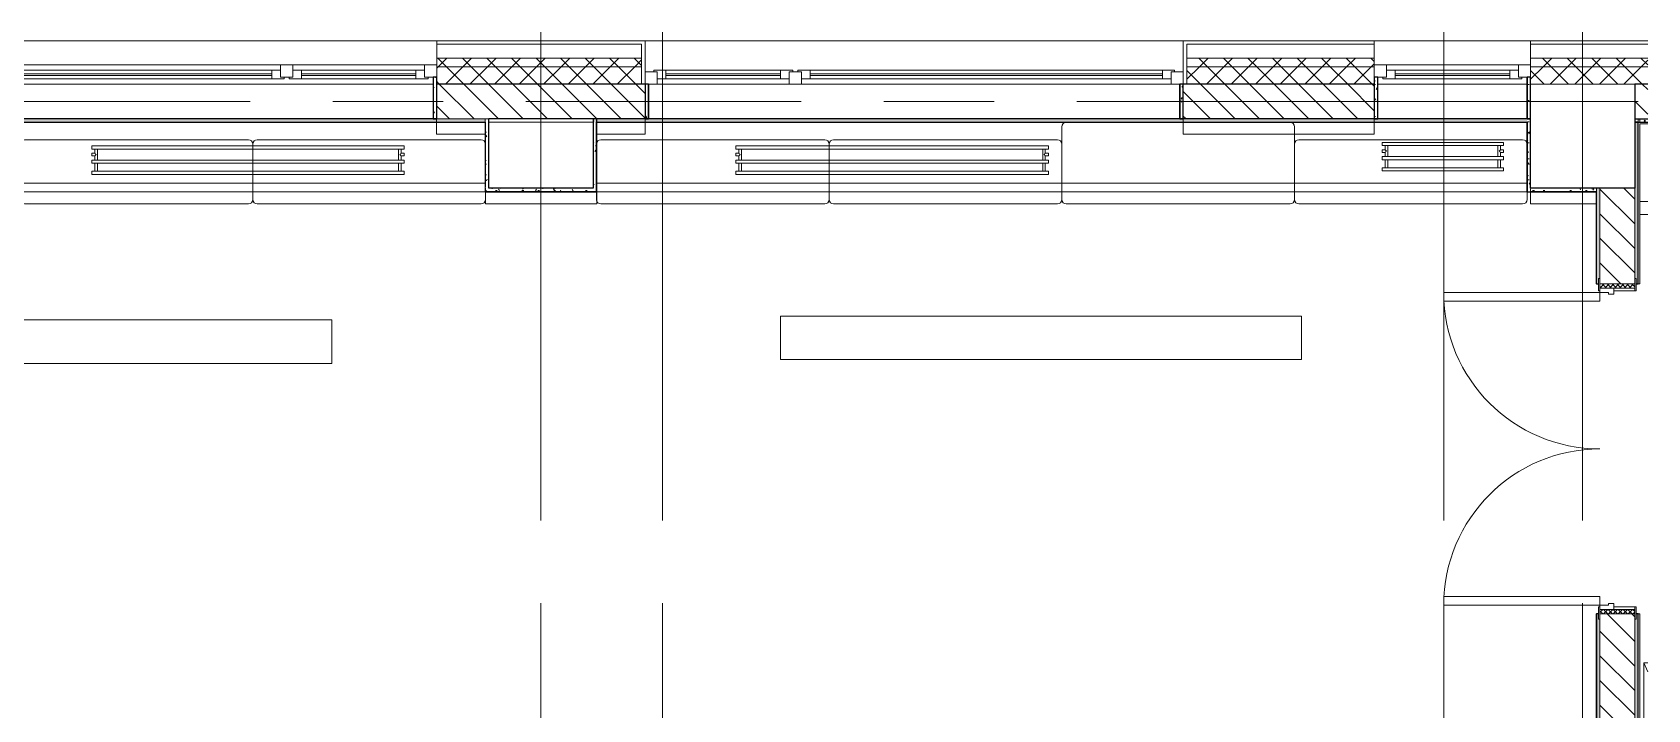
# Model space of a CAD drawing. Header units: millimetres. Extents: x 855 to 80408, y -1987 to 27400.
# Drawn here: x 26892 to 36197, y 23499 to 27398 of the extents above; entities that cross this region are included whole.
import ezdxf

# ---------------------------------------------------------------- set-up
doc = ezdxf.new("R2010")
doc.units = ezdxf.units.MM
doc.linetypes.add('Осевая', pattern=[3175, 635, -476.25, 1587.5, -476.25])
for name, color, linetype, lineweight in [('A-DOOR', 7, 'Continuous', 9), ('A-DOOR-1', 7, 'Continuous', 13), ('A-DOOR-FRAM', 7, 'Continuous', 13), ('A-DOOR-FRAM-1', 7, 'Continuous', 9), ('A-GLAZ', 7, 'Continuous', 9), ('A-GLAZ-1', 7, 'Continuous', 13), ('A-WALL', 7, 'Continuous', 9), ('I-WALL', 7, 'Continuous', 9), ('M-EQPM', 7, 'Continuous', 9), ('Оси', 7, 'Continuous', 9), ('Оси-2', 7, 'Осевая', 9)]:
    doc.layers.add(name, color=color, linetype=linetype, lineweight=lineweight)
for name, color, linetype, lineweight, true_color in [('A-WALL-1', 7, 'Continuous', 25, 0x3c3c3c), ('A-WALL-3', 7, 'Continuous', 13, 0x3c3c3c), ('A-WALL-FNSH-1', 7, 'Continuous', 9, 0x3c3c3c), ('A-WALL-FNSH-2', 7, 'Continuous', 13, 0x3c3c3c), ('I-FURN-1', 7, 'Continuous', 9, 0xf0f0f0)]:
    doc.layers.add(name, color=color, linetype=linetype, lineweight=lineweight, true_color=true_color)
pattern_1 = [(135, (-30638.25, 0), (-70.71068, -70.71068), [])]
pattern_2 = [(45, (-30638.25, 0), (-70.71068, 70.71068), []), (135, (-30638.25, 0), (-70.71068, -70.71068), [])]
pattern_3 = [(0, (-30638.255, 0), (121.92, 30.48), [10.058, -81.382, 10.058, -81.382, -487.68]), (0, (-30638.255, 0), (121.92, 30.48), [-182.88, 10.058, -172.822, 10.058, -81.382, -213.36]), (0, (-30638.255, 0), (121.92, 30.48), [-457.2, 10.058, -50.902, 10.058, -142.342]), (120, (-30592.535, 15.24), (-87.356454, 90.345817), [10.058, -81.382, 10.058, -81.382, -487.68]), (120, (-30592.535, 15.24), (-87.356454, 90.345817), [-182.88, 10.058, -172.822, 10.058, -81.382, -213.36]), (120, (-30592.535, 15.24), (-87.356454, 90.345817), [-457.2, 10.058, -50.902, 10.058, -142.342]), (240, (-30577.295, 76.2), (-34.563546, -120.825817), [10.058, -81.382, 10.058, -81.382, -487.68]), (240, (-30577.295, 76.2), (-34.563546, -120.825817), [-182.88, 10.058, -172.822, 10.058, -81.382, -213.36]), (240, (-30577.295, 76.2), (-34.563546, -120.825817), [-457.2, 10.058, -50.902, 10.058, -142.342])]

# ---------------------------------------------------------------- blocks, each defined once
blk = doc.blocks.new('120_Окно_СКБ_2Ст - 120_Окно_СКБ_2Ст 2700х2500 _мал створка справа_ 2-23206922-План разверток пом_ 2_19_1_ Этаж 2')
at = {"layer": 'A-GLAZ'}
for p, q in [((1350, -5), (-1350, -5)), ((-1330, -75), (-1300, -75)), ((-1230, -55), (400, -55)), ((400, -65), (-1230, -65)), ((470, -75), (500, -75)), ((570, -55), (1230, -55)), ((1230, -65), (570, -65)), ((1300, -75), (1330, -75))]:
    blk.add_line(p, q, dxfattribs=at)
at = {"layer": 'A-GLAZ-1'}
for p, q in [((-1350, -75), (-1350, -5)), ((-1350, -5), (-1280, -5)), ((-1280, -75), (-1350, -75)), ((-1280, -75), (-1300, -75)), ((-1300, -75), (-1300, -85)), ((-1300, -85), (470, -85)), ((470, -85), (-1300, -85)), ((-1280, -5), (-1280, -75)), ((450, -35), (-1280, -35)), ((-1280, -35), (-1280, -75)), ((-1230, -85), (-1230, -35)), ((400, -85), (400, -35)), ((450, -75), (450, -5)), ((450, -5), (520, -5)), ((450, -75), (450, -35)), ((520, -75), (450, -75)), ((470, -75), (450, -75)), ((470, -85), (470, -75)), ((520, -75), (500, -75)), ((500, -75), (500, -85)), ((500, -85), (1300, -85)), ((1300, -85), (500, -85)), ((520, -5), (520, -75)), ((1280, -35), (520, -35)), ((520, -35), (520, -75)), ((570, -85), (570, -35)), ((1230, -85), (1230, -35)), ((1280, -75), (1280, -5)), ((1280, -5), (1350, -5)), ((1280, -75), (1280, -35)), ((1350, -75), (1280, -75)), ((1300, -75), (1280, -75)), ((1300, -85), (1300, -75)), ((1350, -5), (1350, -75))]:
    blk.add_line(p, q, dxfattribs=at)
blk = doc.blocks.new('120_Окно_СКБ_2Ст - 120_Окно_СКБ_2Ст 3100х2500 _мал_створка слева_-22274797-План разверток пом_ 2_19_1_ Этаж 2')
at = {"layer": 'A-GLAZ'}
for p, q in [((1530, 115), (-1530, 115)), ((-1550, 45), (-1500, 45)), ((-1430, 65), (600, 65)), ((600, 55), (-1430, 55)), ((670, 45), (700, 45)), ((770, 65), (1430, 65)), ((1430, 55), (770, 55)), ((1500, 45), (1550, 45))]:
    blk.add_line(p, q, dxfattribs=at)
at = {"layer": 'A-GLAZ-1'}
for p, q in [((-1550, 45), (-1550, 115)), ((-1550, 115), (-1480, 115)), ((-1480, 115), (-1480, 45)), ((650, 45), (650, 115)), ((650, 115), (720, 115)), ((720, 115), (720, 45)), ((1480, 45), (1480, 115)), ((1480, 115), (1550, 115)), ((1550, 115), (1550, 45)), ((-1480, 45), (-1550, 45)), ((-1480, 45), (-1500, 45)), ((-1500, 45), (-1500, 35)), ((-1500, 35), (670, 35)), ((670, 35), (-1500, 35)), ((650, 85), (-1480, 85)), ((-1480, 85), (-1480, 45)), ((-1430, 35), (-1430, 85)), ((600, 35), (600, 85)), ((650, 45), (650, 85)), ((720, 45), (650, 45)), ((670, 45), (650, 45)), ((670, 35), (670, 45)), ((720, 45), (700, 45)), ((700, 45), (700, 35)), ((700, 35), (1500, 35)), ((1500, 35), (700, 35)), ((1480, 85), (720, 85)), ((720, 85), (720, 45)), ((770, 35), (770, 85)), ((1430, 35), (1430, 85)), ((1480, 45), (1480, 85)), ((1550, 45), (1480, 45)), ((1500, 45), (1480, 45)), ((1500, 35), (1500, 45))]:
    blk.add_line(p, q, dxfattribs=at)
blk = doc.blocks.new('110_Дверь_СКБ_2Ст - Д-10 1800x2100h_Актовый зал EI30-32403870-План разверток пом_ 2_19_1_ Этаж 2')
at = {"layer": 'A-DOOR'}
h = blk.add_hatch(dxfattribs=at)
h.set_pattern_fill('FP_7', color=256, style=0, pattern_type=2)
h.set_pattern_definition([(135, (1351.41, 164.685), (-14.1421, -14.1421), []), (225, (1351.41, 164.685), (14.1421, -14.1421), [])])
h.paths.add_polyline_path([(937.5, -100), (962.5, -100), (962.5, 100), (937.5, 100)])
at = {"layer": 'A-DOOR-FRAM-1'}
h = blk.add_hatch(dxfattribs=at)
h.set_pattern_fill('FP_8', color=256, style=0, pattern_type=2)
h.set_pattern_definition([(45, (-771.384, 164.685), (-14.1421, 14.1421), []), (135, (-771.384, 164.685), (-14.1421, -14.1421), [])])
h.paths.add_polyline_path([(-937.5, -100), (-912.5, -100), (-912.5, 100), (-937.5, 100)])
at = {"layer": 'A-DOOR'}
for centre, start, end in [((-887.5, 100), 0, 90), ((912.5, 100), 90, 180)]:
    blk.add_arc(centre, 900, start, end, dxfattribs=at)
at = {"layer": 'A-DOOR-1'}
for p, q in [((-887.5, 1000), (-887.5, 100)), ((-837.5, 1000), (-887.5, 1000)), ((-837.5, 100), (-837.5, 1000)), ((912.5, 1000), (862.5, 1000)), ((862.5, 1000), (862.5, 100)), ((912.5, 100), (912.5, 1000)), ((-887.5, 100), (-837.5, 100)), ((862.5, 100), (912.5, 100))]:
    blk.add_line(p, q, dxfattribs=at)
at = {"layer": 'A-DOOR-FRAM'}
for p, q in [((-897.5, 108), (-967.5, 108)), ((-967.5, 108), (-967.5, 100)), ((-967.5, 100), (-897.5, 100)), ((-912.5, 100), (-937.5, 100)), ((-937.5, 100), (-937.5, -100)), ((-887.5, 100), (-912.5, 100)), ((-912.5, 100), (-912.5, 20)), ((-912.5, -100), (-912.5, 100)), ((-897.5, 100), (-897.5, 108)), ((-887.5, 50), (-887.5, 100)), ((912.5, 100), (912.5, 50)), ((937.5, 100), (912.5, 100)), ((992.5, 108), (922.5, 108)), ((922.5, 108), (922.5, 100)), ((922.5, 100), (992.5, 100)), ((937.5, 20), (937.5, 100)), ((962.5, 100), (937.5, 100)), ((937.5, 100), (937.5, -100)), ((962.5, -100), (962.5, 100)), ((992.5, 100), (992.5, 108)), ((-912.5, 20), (-877.5, 20)), ((-897.5, 20), (-912.5, 20)), ((-912.5, 20), (-912.5, -100)), ((-897.5, -100), (-897.5, 20)), ((-877.5, 50), (-887.5, 50)), ((-877.5, 20), (-877.5, 50)), ((912.5, 50), (902.5, 50)), ((902.5, 50), (902.5, 20)), ((902.5, 20), (937.5, 20)), ((937.5, 20), (922.5, 20)), ((922.5, 20), (922.5, -100)), ((937.5, -100), (937.5, 20)), ((-897.5, -100), (-967.5, -100)), ((-967.5, -100), (-967.5, -108)), ((-967.5, -108), (-897.5, -108)), ((-937.5, -100), (-912.5, -100)), ((-912.5, -100), (-897.5, -100)), ((-897.5, -108), (-897.5, -100)), ((922.5, -100), (937.5, -100)), ((992.5, -100), (922.5, -100)), ((922.5, -100), (922.5, -108)), ((922.5, -108), (992.5, -108)), ((937.5, -100), (962.5, -100)), ((992.5, -108), (992.5, -100))]:
    blk.add_line(p, q, dxfattribs=at)
blk = doc.blocks.new('120_Окно_СКБ_1Ст - 120_Окно_СКБ_1Ст 900х2500_h_-19906774-План разверток пом_ 2_19_1_ Этаж 2')
at = {"layer": 'A-GLAZ'}
for p, q in [((450, -5), (-450, -5)), ((-430, -75), (-400, -75)), ((-330, -55), (330, -55)), ((330, -65), (-330, -65)), ((400, -75), (430, -75))]:
    blk.add_line(p, q, dxfattribs=at)
at = {"layer": 'A-GLAZ-1'}
for p, q in [((-450, -75), (-450, -5)), ((-450, -5), (-380, -5)), ((-380, -75), (-450, -75)), ((-380, -75), (-400, -75)), ((-400, -75), (-400, -85)), ((-400, -85), (400, -85)), ((400, -85), (-400, -85)), ((-380, -5), (-380, -75)), ((380, -35), (-380, -35)), ((-380, -35), (-380, -75)), ((-330, -85), (-330, -35)), ((330, -85), (330, -35)), ((380, -75), (380, -5)), ((380, -5), (450, -5)), ((380, -75), (380, -35)), ((450, -75), (380, -75)), ((400, -75), (380, -75)), ((400, -85), (400, -75)), ((450, -5), (450, -75))]:
    blk.add_line(p, q, dxfattribs=at)
blk = doc.blocks.new('Стол базовый прямоугольный - 5_7-26328560-План разверток пом_ 2_19_1_ Этаж 2')
at = {"layer": 'I-FURN-1'}
for p, q in [((1000, 125), (-1000, 125)), ((-1000, 125), (-1000, -125)), ((1000, -125), (1000, 125)), ((-1000, -125), (1000, -125))]:
    blk.add_line(p, q, dxfattribs=at)
blk = doc.blocks.new('Стол базовый прямоугольный - 5_8-26349451-План разверток пом_ 2_19_1_ Этаж 2')
at = {"layer": 'I-FURN-1'}
for p, q in [((1500, 125), (-1500, 125)), ((-1500, 125), (-1500, -125)), ((1500, -125), (1500, 125)), ((-1500, -125), (1500, -125))]:
    blk.add_line(p, q, dxfattribs=at)
blk = doc.blocks.new('Шкаф параметрический - 1_37-26355741-План разверток пом_ 2_19_1_ Этаж 2')
at = {"layer": 'I-FURN-1'}
for p, q in [((0, 500), (51.2, 478.7)), ((1200, 500), (0, 500)), ((0, 500), (0, 478.7)), ((0, 478.7), (0, 500)), ((0, 500), (1200, 500)), ((1148.8, 478.7), (1200, 500)), ((1200, 478.7), (1200, 500)), ((1200, 500), (1200, 478.7))]:
    blk.add_line(p, q, dxfattribs=at)
blk = doc.blocks.new('radiator_prado_classic_z_tip_30_po exemplyaru - Classic Z Тип 30-500-30677905-План разверток пом_ 2_19_1_ Этаж 2')
at = {"layer": 'M-EQPM'}
for p, q in [((0, 228), (0, 210)), ((1800, 228), (0, 228)), ((0, 210), (1800, 210)), ((17.5, 210), (17.5, 164)), ((32.5, 164), (32.5, 210)), ((1767.5, 210), (1767.5, 164)), ((1782.5, 164), (1782.5, 210)), ((1800, 210), (1800, 228)), ((1800, 164), (0, 164)), ((0, 164), (0, 146)), ((0, 146), (1800, 146)), ((17.5, 121.5), (0, 121.5)), ((17.5, 121.5), (0, 121.5)), ((0, 121.5), (0, 121.2)), ((0, 106.5), (0, 121.5)), ((0, 121.2), (0, 121.2)), ((0, 106.8), (0, 106.5)), ((0, 106.8), (0, 106.8)), ((0, 106.5), (17.5, 106.5)), ((0, 106.5), (17.5, 106.5)), ((17.5, 146), (17.5, 121.5)), ((17.5, 106.5), (17.5, 82)), ((32.5, 82), (32.5, 146)), ((1767.5, 146), (1767.5, 82)), ((1782.5, 121.5), (1782.5, 146)), ((1800, 121.5), (1782.5, 121.5)), ((1800, 121.5), (1782.5, 121.5)), ((1782.5, 82), (1782.5, 106.5)), ((1782.5, 106.5), (1800, 106.5)), ((1782.5, 106.5), (1800, 106.5)), ((1800, 146), (1800, 164)), ((1800, 121.5), (1800, 106.5)), ((1800, 121.2), (1800, 121.5)), ((1800, 121.5), (1800, 121.2)), ((1800, 121.2), (1800, 121.5)), ((1800, 106.5), (1800, 106.8)), ((1800, 106.8), (1800, 106.5)), ((1800, 106.5), (1800, 106.8)), ((1800, 82), (0, 82)), ((0, 82), (0, 64)), ((1800, 64), (0, 64)), ((1800, 64), (1800, 82))]:
    blk.add_line(p, q, dxfattribs=at)
for points, knots in [([(25, 114), (24.5, 114.5), (23.6, 115.4), (22.4, 116.6), (21.6, 117.4), (21.1, 117.9), (20.8, 118.2), (20.5, 118.5), (20.2, 118.8), (19.8, 119.1), (19.6, 119.4), (19.3, 119.7), (19, 120), (18.7, 120.3), (18.5, 120.5), (18.3, 120.7), (18.1, 120.9), (17.9, 121.1), (17.8, 121.2), (17.7, 121.3), (17.5, 121.5), (17.5, 121.5), (17.5, 121.5)], [0, 0, 0, 0, 0.142857, 0.285714, 0.357143, 0.392857, 0.428571, 0.464286, 0.5, 0.535714, 0.571429, 0.607143, 0.642857, 0.678571, 0.714286, 0.75, 0.785714, 0.821429, 0.857143, 0.892857, 0.928571, 1, 1, 1, 1]), ([(17.5, 106.5), (17.5, 106.5), (17.5, 106.5), (17.7, 106.7), (17.8, 106.8), (17.9, 106.9), (18.1, 107.1), (18.3, 107.3), (18.5, 107.5), (18.7, 107.7), (19, 108), (19.3, 108.3), (19.6, 108.6), (19.8, 108.9), (20.3, 109.3), (20.7, 109.7), (21.1, 110.1), (21.6, 110.6), (22.4, 111.4), (23.6, 112.6), (24.5, 113.5), (25, 114)], [0, 0, 0, 0, 0.071429, 0.107143, 0.142857, 0.178571, 0.214286, 0.25, 0.285714, 0.321429, 0.357143, 0.392857, 0.428571, 0.464286, 0.5, 0.571429, 0.607143, 0.642857, 0.714286, 0.857143, 1, 1, 1, 1]), ([(1775, 114), (1775.5, 114.5), (1776.4, 115.4), (1777.6, 116.6), (1778.4, 117.4), (1778.9, 117.9), (1779.2, 118.2), (1779.5, 118.5), (1779.8, 118.8), (1780.1, 119.2), (1780.4, 119.4), (1780.7, 119.7), (1781, 120), (1781.3, 120.3), (1781.5, 120.5), (1781.7, 120.7), (1781.9, 120.9), (1782.1, 121.1), (1782.2, 121.2), (1782.3, 121.3), (1782.5, 121.5), (1782.5, 121.5), (1782.5, 121.5)], [0, 0, 0, 0, 0.142857, 0.285714, 0.357143, 0.392857, 0.428571, 0.464286, 0.5, 0.535714, 0.571429, 0.607143, 0.642857, 0.678571, 0.714286, 0.75, 0.785714, 0.821429, 0.857143, 0.892857, 0.928571, 1, 1, 1, 1]), ([(1782.5, 106.5), (1782.5, 106.5), (1782.5, 106.5), (1782.3, 106.7), (1782.2, 106.8), (1782.1, 106.9), (1781.9, 107.1), (1781.7, 107.3), (1781.5, 107.5), (1781.3, 107.7), (1781, 108), (1780.7, 108.3), (1780.4, 108.6), (1780.1, 108.8), (1779.7, 109.3), (1779.3, 109.7), (1778.9, 110.1), (1778.4, 110.6), (1777.6, 111.4), (1776.4, 112.6), (1775.5, 113.5), (1775, 114)], [0, 0, 0, 0, 0.071429, 0.107143, 0.142857, 0.178571, 0.214286, 0.25, 0.285714, 0.321429, 0.357143, 0.392857, 0.428571, 0.464286, 0.5, 0.571429, 0.607143, 0.642857, 0.714286, 0.857143, 1, 1, 1, 1])]:
    blk.add_open_spline(points, degree=3, knots=knots, dxfattribs=at)
blk = doc.blocks.new('radiator_prado_classic_z_tip_30_po exemplyaru - Classic Z Тип 30-500-30677900-План разверток пом_ 2_19_1_ Этаж 2')
at = {"layer": 'M-EQPM'}
for p, q in [((0, 228), (0, 210)), ((700, 228), (0, 228)), ((0, 210), (700, 210)), ((17.5, 210), (17.5, 164)), ((32.5, 164), (32.5, 210)), ((667.5, 210), (667.5, 164)), ((682.5, 164), (682.5, 210)), ((700, 210), (700, 228)), ((700, 164), (0, 164)), ((0, 164), (0, 146)), ((0, 146), (700, 146)), ((17.5, 121.5), (0, 121.5)), ((17.5, 121.5), (0, 121.5)), ((0, 121.5), (0, 121.2)), ((0, 106.5), (0, 121.5)), ((0, 121.2), (0, 121.2)), ((0, 106.8), (0, 106.5)), ((0, 106.8), (0, 106.8)), ((0, 106.5), (17.5, 106.5)), ((0, 106.5), (17.5, 106.5)), ((17.5, 146), (17.5, 121.5)), ((17.5, 106.5), (17.5, 82)), ((32.5, 82), (32.5, 146)), ((667.5, 146), (667.5, 82)), ((682.5, 121.5), (682.5, 146)), ((700, 121.5), (682.5, 121.5)), ((700, 121.5), (682.5, 121.5)), ((682.5, 82), (682.5, 106.5)), ((682.5, 106.5), (700, 106.5)), ((682.5, 106.5), (700, 106.5)), ((700, 146), (700, 164)), ((700, 121.5), (700, 106.5)), ((700, 121.2), (700, 121.5)), ((700, 121.5), (700, 121.2)), ((700, 121.2), (700, 121.5)), ((700, 106.5), (700, 106.8)), ((700, 106.8), (700, 106.5)), ((700, 106.5), (700, 106.8)), ((700, 82), (0, 82)), ((0, 82), (0, 64)), ((700, 64), (0, 64)), ((700, 64), (700, 82))]:
    blk.add_line(p, q, dxfattribs=at)
for points, knots in [([(25, 114), (24.5, 114.5), (23.6, 115.4), (22.4, 116.6), (21.6, 117.4), (21.1, 117.9), (20.8, 118.2), (20.5, 118.5), (20.2, 118.8), (19.8, 119.1), (19.6, 119.4), (19.3, 119.7), (19, 120), (18.7, 120.3), (18.5, 120.5), (18.3, 120.7), (18.1, 120.9), (17.9, 121.1), (17.8, 121.2), (17.7, 121.3), (17.5, 121.5), (17.5, 121.5), (17.5, 121.5)], [0, 0, 0, 0, 0.142857, 0.285714, 0.357143, 0.392857, 0.428571, 0.464286, 0.5, 0.535714, 0.571429, 0.607143, 0.642857, 0.678571, 0.714286, 0.75, 0.785714, 0.821429, 0.857143, 0.892857, 0.928571, 1, 1, 1, 1]), ([(17.5, 106.5), (17.5, 106.5), (17.5, 106.5), (17.7, 106.7), (17.8, 106.8), (17.9, 106.9), (18.1, 107.1), (18.3, 107.3), (18.5, 107.5), (18.7, 107.7), (19, 108), (19.3, 108.3), (19.6, 108.6), (19.8, 108.9), (20.3, 109.3), (20.7, 109.7), (21.1, 110.1), (21.6, 110.6), (22.4, 111.4), (23.6, 112.6), (24.5, 113.5), (25, 114)], [0, 0, 0, 0, 0.071429, 0.107143, 0.142857, 0.178571, 0.214286, 0.25, 0.285714, 0.321429, 0.357143, 0.392857, 0.428571, 0.464286, 0.5, 0.571429, 0.607143, 0.642857, 0.714286, 0.857143, 1, 1, 1, 1]), ([(675, 114), (675.5, 114.5), (676.4, 115.4), (677.6, 116.6), (678.4, 117.4), (678.9, 117.9), (679.2, 118.2), (679.5, 118.5), (679.8, 118.8), (680.1, 119.2), (680.4, 119.4), (680.7, 119.7), (681, 120), (681.3, 120.3), (681.5, 120.5), (681.7, 120.7), (681.9, 120.9), (682.1, 121.1), (682.2, 121.2), (682.3, 121.3), (682.5, 121.5), (682.5, 121.5), (682.5, 121.5)], [0, 0, 0, 0, 0.142857, 0.285714, 0.357143, 0.392857, 0.428571, 0.464286, 0.5, 0.535714, 0.571429, 0.607143, 0.642857, 0.678571, 0.714286, 0.75, 0.785714, 0.821429, 0.857143, 0.892857, 0.928571, 1, 1, 1, 1]), ([(682.5, 106.5), (682.5, 106.5), (682.5, 106.5), (682.3, 106.7), (682.2, 106.8), (682.1, 106.9), (681.9, 107.1), (681.7, 107.3), (681.5, 107.5), (681.3, 107.7), (681, 108), (680.7, 108.3), (680.4, 108.6), (680.1, 108.8), (679.7, 109.3), (679.3, 109.7), (678.9, 110.1), (678.4, 110.6), (677.6, 111.4), (676.4, 112.6), (675.5, 113.5), (675, 114)], [0, 0, 0, 0, 0.071429, 0.107143, 0.142857, 0.178571, 0.214286, 0.25, 0.285714, 0.321429, 0.357143, 0.392857, 0.428571, 0.464286, 0.5, 0.571429, 0.607143, 0.642857, 0.714286, 0.857143, 1, 1, 1, 1])]:
    blk.add_open_spline(points, degree=3, knots=knots, dxfattribs=at)
blk = doc.blocks.new('Мат 1340х300х800_h_ около окна - 1372 x 1905mm - Double-31170368-План разверток пом_ 2_19_1_ Этаж 2')
at = {"layer": 'I-FURN-1'}
for p, q in [((855.9, 851.3), (-433.3, 851.3)), ((-458.7, 825.9), (-458.7, 506.7)), ((881.3, 506.7), (881.3, 825.9)), ((-433.3, 481.3), (855.9, 481.3))]:
    blk.add_line(p, q, dxfattribs=at)
for centre, start, end in [((-433.3, 825.9), 90, 180), ((855.9, 825.9), 0, 90), ((-433.3, 506.7), 180, 270), ((855.9, 506.7), 270, 360)]:
    blk.add_arc(centre, 25.4, start, end, dxfattribs=at)
blk = doc.blocks.new('Мат 1340х300х800_h_ около окна - 1372 x 1905mm - Double-V6-План разверток пом_ 2_19_1_ Этаж 2')
at = {"layer": 'I-FURN-1'}
for p, q in [((855.9, 851.3), (-433.3, 851.3)), ((-458.7, 825.9), (-458.7, 506.7)), ((-433.3, 481.3), (855.9, 481.3)), ((881.3, 506.7), (881.3, 550.3))]:
    blk.add_line(p, q, dxfattribs=at)
for centre, start, end in [((-433.3, 825.9), 90, 180), ((855.9, 825.9), 0, 90), ((-433.3, 506.7), 180, 270), ((855.9, 506.7), 270, 360)]:
    blk.add_arc(centre, 25.4, start, end, dxfattribs=at)
blk = doc.blocks.new('Мат 1340х300х800_h_ около окна - 1372 x 1905mm - Double-V7-План разверток пом_ 2_19_1_ Этаж 2')
at = {"layer": 'I-FURN-1'}
for p, q in [((855.9, 851.3), (-433.3, 851.3)), ((881.3, 506.7), (881.3, 825.9)), ((-458.7, 551.3), (-458.7, 506.7)), ((-433.3, 481.3), (855.9, 481.3))]:
    blk.add_line(p, q, dxfattribs=at)
for centre, start, end in [((-433.3, 825.9), 90, 180), ((855.9, 825.9), 0, 90), ((-433.3, 506.7), 180, 184.97737), ((-433.3, 506.7), 184.97737, 270), ((855.9, 506.7), 270, 360)]:
    blk.add_arc(centre, 25.4, start, end, dxfattribs=at)
blk = doc.blocks.new('Мат 1340х400х800_h_ - 1372 x 1905mm - Double-V8-План разверток пом_ 2_19_1_ Этаж 2')
at = {"layer": 'I-FURN-1'}
for p, q in [((-458.7, 925.9), (-458.7, 506.7)), ((881.3, 882.3), (881.3, 925.9)), ((881.3, 506.7), (881.3, 882.3)), ((-433.3, 481.3), (855.9, 481.3))]:
    blk.add_line(p, q, dxfattribs=at)
for centre, start, end in [((-433.3, 925.9), 90.00021, 180), ((855.9, 925.9), 0, 89.99979), ((-433.3, 506.7), 180, 270), ((855.9, 506.7), 270, 360)]:
    blk.add_arc(centre, 25.4, start, end, dxfattribs=at)
blk = doc.blocks.new('Мат 1340х300х800_h_ около окна - 1372 x 1905mm - Double-V9-План разверток пом_ 2_19_1_ Этаж 2')
at = {"layer": 'I-FURN-1'}
for p, q in [((855.9, 851.3), (-433.3, 851.3)), ((-458.7, 825.9), (-458.7, 506.7)), ((-433.3, 481.3), (855.9, 481.3)), ((881.3, 506.7), (881.3, 551.3))]:
    blk.add_line(p, q, dxfattribs=at)
for centre, start, end in [((-433.3, 825.9), 90, 180), ((855.9, 825.9), 0, 90), ((-433.3, 506.7), 180, 270), ((855.9, 506.7), 270, 360)]:
    blk.add_arc(centre, 25.4, start, end, dxfattribs=at)
blk = doc.blocks.new('Мат в спортивном зале - Т8-V22-План разверток пом_ 2_19_1_ Этаж 2')
at = {"layer": 'I-FURN-1'}
for p, q in [((241.3, 925.9), (241.3, 906.7)), ((881.3, 909.3), (241.3, 909.3)), ((241.3, 909.3), (241.3, 839.3)), ((241.3, 839.3), (241.3, 907.4)), ((241.3, 839.3), (881.3, 839.3)), ((881.3, 839.3), (241.3, 839.3)), ((881.3, 906.7), (881.3, 925.9)), ((881.3, 839.3), (881.3, 909.3)), ((881.3, 909.3), (881.3, 839.3))]:
    blk.add_line(p, q, dxfattribs=at)
blk = doc.blocks.new('Мат в спортивном зале - Т11-V23-План разверток пом_ 2_19_1_ Этаж 2')
at = {"layer": 'I-FURN-1'}
for p, q in [((-218.7, 925.9), (-218.7, 906.7)), ((881.3, 909.3), (-218.7, 909.3)), ((-218.7, 909.3), (-218.7, 839.3)), ((-218.7, 839.3), (-218.7, 908.4)), ((-218.7, 839.3), (881.3, 839.3)), ((881.3, 839.3), (-218.7, 839.3)), ((881.3, 906.7), (881.3, 925.9)), ((881.3, 839.3), (881.3, 909.3)), ((881.3, 908.4), (881.3, 839.3))]:
    blk.add_line(p, q, dxfattribs=at)
blk = doc.blocks.new('Мат в спортивном зале - Т12-V24-План разверток пом_ 2_19_1_ Этаж 2')
at = {"layer": 'I-FURN-1'}
for p, q in [((601.3, 925.9), (601.3, 906.7)), ((881.3, 909.3), (601.3, 909.3)), ((601.3, 909.3), (601.3, 839.3)), ((601.3, 839.3), (601.3, 908.4)), ((601.3, 839.3), (881.3, 839.3)), ((881.3, 839.3), (601.3, 839.3)), ((881.3, 906.7), (881.3, 925.9)), ((881.3, 839.3), (881.3, 909.3)), ((881.3, 908.4), (881.3, 839.3))]:
    blk.add_line(p, q, dxfattribs=at)
blk = doc.blocks.new('Мат в спортивном зале - Т12-V25-План разверток пом_ 2_19_1_ Этаж 2')
at = {"layer": 'I-FURN-1'}
for p, q in [((601.3, 925.9), (601.3, 906.7)), ((881.3, 909.3), (601.3, 909.3)), ((601.3, 909.3), (601.3, 839.3)), ((601.3, 839.3), (601.3, 908.4)), ((601.3, 839.3), (881.3, 839.3)), ((881.3, 839.3), (601.3, 839.3)), ((881.3, 906.7), (881.3, 925.9)), ((881.3, 839.3), (881.3, 909.3)), ((881.3, 908.4), (881.3, 839.3))]:
    blk.add_line(p, q, dxfattribs=at)
blk = doc.blocks.new('Мат в спортивном зале - Т15-31178050-План разверток пом_ 2_19_1_ Этаж 2')
at = {"layer": 'I-FURN-1'}
for p, q in [((501.3, 925.9), (501.3, 906.7)), ((881.3, 909.3), (501.3, 909.3)), ((501.3, 909.3), (501.3, 839.3)), ((501.3, 839.3), (501.3, 907.4)), ((501.3, 839.3), (881.3, 839.3)), ((881.3, 839.3), (501.3, 839.3)), ((881.3, 906.7), (881.3, 925.9)), ((881.3, 839.3), (881.3, 909.3)), ((881.3, 907.4), (881.3, 839.3))]:
    blk.add_line(p, q, dxfattribs=at)
blk = doc.blocks.new('Зашивка приборов отопления29 - Зашивка приборов отопления-33323054-План разверток пом_ 2_19_1_ Этаж 2')
at = {"layer": 'A-WALL'}
for p, q in [((66834.9, 26425), (66789, 26425)), ((66789, 26350), (66834.9, 26350))]:
    blk.add_line(p, q, dxfattribs=at)

msp = doc.modelspace()

# ---------------------------------------------------------------- hatches: boundary and pattern name
at = {"layer": 'A-WALL'}
h = msp.add_hatch(dxfattribs=at)
h.set_pattern_fill('FP_6', color=256, style=0, pattern_type=2)
h.set_pattern_definition(pattern_2)
h.paths.add_polyline_path([(34621.7, 27200), (34621.7, 27250), (33541.7, 27250), (33541.7, 27200), (34316.9, 27200)])
h.paths.add_polyline_path([(35521.7, 27200), (36196.7, 27200), (36196.7, 27250), (35521.7, 27250)])
h.paths.add_polyline_path([(30401.7, 27200), (30401.7, 27250), (29221.7, 27250), (29221.7, 27200), (30116.9, 27200)])
h.paths.add_polyline_path([(26521.7, 27200), (26521.7, 27250), (25271.6, 27250), (25271.6, 27200), (25375.5, 27200)])
h.paths.add_polyline_path([(23829.7, 27200), (24371.6, 27200), (24371.6, 27250), (23221.9, 27250), (23221.9, 27200)])
h.paths.add_polyline_path([(17646.2, 27200), (18122, 27200), (18122, 27250), (16868.7, 27250), (16868.7, 27200), (16873.2, 27200)])
h.paths.add_polyline_path([(19192.1, 27200), (20121.9, 27200), (20121.9, 27250), (19022, 27250), (19022, 27200)])
h.paths.add_polyline_path([(13008.6, 27200), (13768.7, 27200), (13768.7, 27250), (11462.7, 27250), (11462.7, 27200)])
h = msp.add_hatch(dxfattribs=at)
h.set_pattern_fill('FP_6', color=256, style=0, pattern_type=2)
h.set_pattern_definition(pattern_2)
h.paths.add_polyline_path([(36196.7, 27100), (36196.7, 27200), (35521.7, 27200), (35521.7, 27100), (36121.7, 27100)])
h.paths.add_polyline_path([(33541.7, 27100), (34621.7, 27100), (34621.7, 27200), (33541.7, 27200)])
h.paths.add_polyline_path([(30013.2, 27100), (30401.7, 27100), (30401.7, 27200), (29221.7, 27200), (29221.7, 27100), (29240.2, 27100)])
h.paths.add_polyline_path([(26521.7, 27100), (26521.7, 27200), (25271.6, 27200), (25271.6, 27100), (25375.5, 27100)])
h.paths.add_polyline_path([(23829.7, 27100), (24371.6, 27100), (24371.6, 27200), (23221.9, 27200), (23221.9, 27100)])
h.paths.add_polyline_path([(20121.9, 27100), (20121.9, 27200), (19022, 27200), (19022, 27100), (19726.6, 27100)])
h.paths.add_polyline_path([(18122, 27100), (18122, 27200), (16868.7, 27200), (16868.7, 27100), (17646.2, 27100)])
h.paths.add_polyline_path([(13768.7, 27100), (13768.7, 27200), (11462.7, 27200), (11462.7, 27100), (13008.6, 27100)])
at = {"layer": 'I-WALL'}
h = msp.add_hatch(dxfattribs=at)
h.set_pattern_fill('FP_1', color=256, style=0, pattern_type=2)
h.set_pattern_definition(pattern_1)
h.paths.add_polyline_path([(36150.7, 26900), (36196.7, 26900), (36196.7, 27100), (36121.7, 27100), (36121.7, 26900), (36141.7, 26900)])
h.paths.add_polyline_path([(34621.7, 26900), (34621.7, 27100), (33521.7, 27100), (33521.7, 26900), (33826.5, 26900)])
h.paths.add_polyline_path([(30013.2, 26900), (30421.7, 26900), (30421.7, 27100), (29221.7, 27100), (29221.7, 26900), (29526.5, 26900)])
h.paths.add_polyline_path([(26521.7, 26900), (26521.7, 27100), (25271.6, 27100), (25271.6, 26900), (25375.5, 26900)])
h.paths.add_polyline_path([(24216.1, 26900), (24371.6, 26900), (24371.6, 27100), (23221.9, 27100), (23221.9, 26900), (24142.7, 26900)])
h.paths.add_polyline_path([(19726.6, 26900), (20121.9, 26900), (20121.9, 27100), (19726.6, 27100)])
h = msp.add_hatch(dxfattribs=at)
h.set_pattern_fill('FP_13', color=256, style=0, pattern_type=2)
h.set_pattern_definition(pattern_3)
h.paths.add_polyline_path([(29221.7, 26900), (29221.7, 27140), (29201.7, 27140), (29201.7, 26900)])
h = msp.add_hatch(dxfattribs=at)
h.set_pattern_fill('FP_13', color=256, style=0, pattern_type=2)
h.set_pattern_definition(pattern_3)
h.paths.add_polyline_path([(30441.7, 26900), (30441.7, 27100), (30421.7, 27100), (30421.7, 26900)])
h = msp.add_hatch(dxfattribs=at)
h.set_pattern_fill('FP_13', color=256, style=0, pattern_type=2)
h.set_pattern_definition(pattern_3)
h.paths.add_polyline_path([(33521.7, 26900), (33521.7, 27100), (33501.7, 27100), (33501.7, 26900)])
h = msp.add_hatch(dxfattribs=at)
h.set_pattern_fill('FP_13', color=256, style=0, pattern_type=2)
h.set_pattern_definition(pattern_3)
h.paths.add_polyline_path([(34641.7, 26900), (34641.7, 27140), (34621.7, 27140), (34621.7, 26900)])
h = msp.add_hatch(dxfattribs=at)
h.set_pattern_fill('FP_13', color=256, style=0, pattern_type=2)
h.set_pattern_definition(pattern_3)
h.paths.add_polyline_path([(35521.7, 26900), (35521.7, 27140), (35501.7, 27140), (35501.7, 26900)])
h = msp.add_hatch(dxfattribs=at)
h.set_pattern_fill('FP_13', color=256, style=0, pattern_type=2)
h.set_pattern_definition(pattern_3)
h.paths.add_polyline_path([(28853.8, 26880), (29501.7, 26880), (29500.7, 26900), (24121.7, 26900), (24121.7, 26880), (28467.3, 26880)])
h = msp.add_hatch(dxfattribs=at)
h.set_pattern_fill('FP_13', color=256, style=0, pattern_type=2)
h.set_pattern_definition(pattern_3)
h.paths.add_polyline_path([(29501.7, 26479), (29521.7, 26480), (29521.7, 26900), (29501.7, 26900), (29500.7, 26480)])
h = msp.add_hatch(dxfattribs=at)
h.set_pattern_fill('FP_13', color=256, style=0, pattern_type=2)
h.set_pattern_definition(pattern_3)
h.paths.add_polyline_path([(34621.7, 26880), (35501.7, 26880), (35501.7, 26900), (30121.7, 26900), (30121.7, 26880), (33521.7, 26880)])
h = msp.add_hatch(dxfattribs=at)
h.set_pattern_fill('FP_13', color=256, style=0, pattern_type=2)
h.set_pattern_definition(pattern_3)
h.paths.add_polyline_path([(35521.7, 26500), (35521.7, 26900), (35501.7, 26900), (35501.7, 26500)])
h = msp.add_hatch(dxfattribs=at)
h.set_pattern_fill('FP_13', color=256, style=0, pattern_type=2)
h.set_pattern_definition(pattern_3)
h.paths.add_polyline_path([(36196.7, 26880), (36196.7, 26900), (36121.7, 26900), (36121.7, 26880)])
h = msp.add_hatch(dxfattribs=at)
h.set_pattern_fill('FP_13', color=256, style=0, pattern_type=2)
h.set_pattern_definition(pattern_3)
h.paths.add_polyline_path([(30121.7, 26480), (30141.7, 26480.9), (30141.7, 26880), (30121.7, 26880), (30121.7, 26480.9)])
h = msp.add_hatch(dxfattribs=at)
h.set_pattern_fill('FP_13', color=256, style=0, pattern_type=2)
h.set_pattern_definition(pattern_3)
h.paths.add_polyline_path([(36121.7, 18800), (36141.7, 18800), (36141.7, 24050), (36129.7, 24050), (36129.7, 24020), (36121.7, 24020), (36121.7, 19126)])
h.paths.add_polyline_path([(36141.7, 25950), (36141.7, 26880), (36121.7, 26880), (36121.7, 25980), (36129.7, 25980), (36129.7, 25950)])
h = msp.add_hatch(dxfattribs=at)
h.set_pattern_fill('FP_13', color=256, style=0, pattern_type=2)
h.set_pattern_definition(pattern_3)
h.paths.add_polyline_path([(30121.7, 26480), (30121.7, 26500), (29521.7, 26500), (29521.7, 26480), (30013.2, 26480)])
h = msp.add_hatch(dxfattribs=at)
h.set_pattern_fill('FP_13', color=256, style=0, pattern_type=2)
h.set_pattern_definition(pattern_3)
h.paths.add_polyline_path([(35874.7, 26480), (35901.7, 26480.9), (35901.7, 26500), (35501.7, 26500), (35501.7, 26480), (35521.7, 26480)])
h = msp.add_hatch(dxfattribs=at)
h.set_pattern_fill('FP_13', color=256, style=0, pattern_type=2)
h.set_pattern_definition(pattern_3)
h.paths.add_polyline_path([(35901.7, 23320), (35921.7, 23320), (35920.9, 24020), (35913.7, 24020), (35913.7, 24050), (35901.7, 24050), (35901.7, 23321)])
h.paths.add_polyline_path([(35901.7, 25950), (35913.7, 25950), (35913.7, 25980), (35921.7, 25980), (35921.7, 26500), (35901.7, 26500), (35901.7, 26388.9)])
h = msp.add_hatch(dxfattribs=at)
h.set_pattern_fill('FP_1', color=256, style=0, pattern_type=2)
h.set_pattern_definition(pattern_1)
h.paths.add_polyline_path([(36121.7, 12300), (36121.7, 15175), (35921.7, 15175), (35921.7, 12300)])
h.paths.add_polyline_path([(36121.7, 16625), (36121.7, 22700), (35921.7, 22700), (35921.7, 16625)])
h.paths.add_polyline_path([(36121.7, 23300), (36121.7, 24050), (35921.7, 24050), (35921.7, 23300)])
h.paths.add_polyline_path([(35921.7, 25950), (36121.7, 25950), (36121.7, 26500), (35921.7, 26500), (35921.7, 25980)])

# ---------------------------------------------------------------- linework, layer by layer
at = {"layer": 'A-WALL'}
for p, q in [((26521.7, 27350), (29221.7, 27350)), ((30421.7, 27350), (33521.7, 27350)), ((34621.7, 27350), (35521.7, 27350)), ((30401.7, 27250), (29221.7, 27250)), ((30401.7, 27200), (29221.7, 27200)), ((34621.7, 27250), (33541.7, 27250)), ((34621.7, 27200), (33541.7, 27200)), ((36196.7, 27250), (35521.7, 27250)), ((36196.7, 27200), (35521.7, 27200)), ((29521.7, 26900), (29221.7, 26900)), ((35921.7, 26500), (35921.7, 25980)), ((36121.7, 25980), (36121.7, 26500)), ((35921.7, 23300), (35921.7, 24020)), ((36121.7, 23300), (36121.7, 24020))]:
    msp.add_line(p, q, dxfattribs=at)
at = {"layer": 'A-WALL-1'}
for p, q in [((29221.7, 27140), (29201.7, 27140)), ((29201.7, 27140), (29201.7, 26900)), ((29221.7, 26900), (29221.7, 27140)), ((30421.7, 27100), (29221.7, 27100)), ((30441.7, 27100), (30421.7, 27100)), ((30421.7, 27100), (30421.7, 26900)), ((30441.7, 26900), (30441.7, 27100)), ((33521.7, 27100), (33501.7, 27100)), ((33501.7, 27100), (33501.7, 26900)), ((34621.7, 27100), (33521.7, 27100)), ((33521.7, 26900), (33521.7, 27100)), ((34641.7, 27140), (34621.7, 27140)), ((34621.7, 27140), (34621.7, 26900)), ((34641.7, 26900), (34641.7, 27140)), ((35521.7, 27140), (35501.7, 27140)), ((35501.7, 27140), (35501.7, 26900)), ((35521.7, 26500), (35521.7, 27140)), ((36196.7, 27100), (36121.7, 27100)), ((36121.7, 27100), (36121.7, 26500)), ((29221.7, 26900), (23521.7, 26900)), ((29201.7, 26900), (29221.7, 26900)), ((35521.7, 26900), (29521.7, 26900)), ((29521.7, 26500), (29521.7, 26900)), ((30121.7, 26900), (30121.7, 26500)), ((30421.7, 26900), (30441.7, 26900)), ((33501.7, 26900), (33521.7, 26900)), ((34621.7, 26900), (34641.7, 26900)), ((35501.7, 26900), (35521.7, 26900)), ((36121.7, 26900), (36196.7, 26900)), ((24141.7, 26880), (29500.7, 26880)), ((29501.7, 26506), (29501.7, 26880)), ((30141.7, 26880), (35501.7, 26880)), ((30141.7, 26480.9), (30141.7, 26880)), ((35501.7, 26880), (35501.7, 26480)), ((36121.7, 26880), (36196.7, 26880)), ((36141.7, 26880), (36121.7, 26880)), ((36141.7, 25950), (36141.7, 26880)), ((29501.7, 26506), (29500.7, 26506)), ((29500.7, 26500), (29500.7, 26480)), ((29502.6, 26479), (29521.7, 26479)), ((30121.7, 26500), (29521.7, 26500)), ((29521.7, 26480), (30141.7, 26480)), ((29521.7, 26480), (29521.7, 26479)), ((35501.7, 26480), (35901.7, 26480)), ((36121.7, 26500), (35521.7, 26500)), ((35901.7, 25950), (35901.7, 26480)), ((35901.7, 25950), (35913.7, 25950)), ((36129.7, 25950), (36141.7, 25950)), ((35913.7, 24050), (35901.7, 24050)), ((35901.7, 24050), (35901.7, 23320)), ((36141.7, 24050), (36129.7, 24050)), ((36141.7, 18820), (36141.7, 24050))]:
    msp.add_line(p, q, dxfattribs=at)
at = {"layer": 'A-WALL-3'}
for p, q in [((29221.7, 27330), (29221.7, 27140)), ((30401.7, 27330), (29221.7, 27330)), ((30401.7, 27100), (30401.7, 27330)), ((33541.7, 27330), (33541.7, 27100)), ((34621.7, 27330), (33541.7, 27330)), ((34621.7, 27140), (34621.7, 27330)), ((35521.7, 27330), (35521.7, 27140)), ((36196.7, 27330), (35521.7, 27330)), ((35521.7, 27100), (36121.7, 27100))]:
    msp.add_line(p, q, dxfattribs=at)
at = {"layer": 'A-WALL-FNSH-1'}
for p, q in [((30421.7, 27350), (29221.7, 27350)), ((29221.7, 27350), (29221.7, 27330)), ((30421.7, 27100), (30421.7, 27350)), ((34621.7, 27350), (33521.7, 27350)), ((33521.7, 27350), (33521.7, 27100)), ((34621.7, 27330), (34621.7, 27350)), ((36196.7, 27350), (35521.7, 27350)), ((35521.7, 27350), (35521.7, 27330))]:
    msp.add_line(p, q, dxfattribs=at)
at = {"layer": 'A-WALL-FNSH-2'}
for p, q in [((29201.7, 27140), (29200.7, 27140)), ((29200.7, 27140), (29200.7, 26900)), ((30442.7, 27100), (30441.7, 27100)), ((30442.7, 26900), (30442.7, 27100)), ((33501.7, 27100), (33500.7, 27100)), ((33500.7, 27100), (33500.7, 26900)), ((34642.7, 27140), (34641.7, 27140)), ((34642.7, 26900), (34642.7, 27140)), ((35501.7, 27140), (35500.7, 27140)), ((35500.7, 27140), (35500.7, 26900)), ((29200.7, 26900), (29201.7, 26900)), ((30141.7, 26900), (30141.7, 26880)), ((30142.7, 26880.9), (30142.7, 26900)), ((33500.7, 26900), (33501.7, 26900)), ((35500.7, 26900), (35501.7, 26900)), ((36141.7, 26900), (36141.7, 26880)), ((36150.7, 26880), (36150.7, 26900)), ((29221.7, 26880), (29221.7, 26879)), ((29221.7, 26879), (29500.7, 26879)), ((29500.7, 26879), (29500.7, 26500)), ((30142.7, 26479), (30142.7, 26879)), ((30142.7, 26879), (30421.7, 26879)), ((30421.7, 26879), (30421.7, 26880)), ((33521.7, 26880), (33521.7, 26879)), ((33521.7, 26879), (34621.7, 26879)), ((34621.7, 26879), (34621.7, 26880)), ((35500.7, 26879.5), (35500.7, 26479)), ((35501.7, 26879.5), (35500.7, 26879.5)), ((36150.7, 25950), (36150.7, 26871)), ((36150.7, 26871), (36196.7, 26871)), ((29500.7, 26480), (29500.7, 26479)), ((29500.7, 26479), (29501.7, 26479)), ((29521.7, 26479), (30142.6, 26479)), ((35500.7, 26479), (35900.7, 26479)), ((35900.7, 26479), (35900.7, 25950)), ((35900.7, 25950), (35901.7, 25950)), ((36141.7, 25950), (36150.7, 25950)), ((35900.7, 24050), (35900.7, 23320)), ((35901.7, 24050), (35900.7, 24050)), ((36150.7, 24050), (36141.7, 24050)), ((36150.7, 24050), (36150.7, 18820))]:
    msp.add_line(p, q, dxfattribs=at)
at = {"layer": 'I-WALL'}
for p, q in [((26541.7, 27100), (29201.7, 27100)), ((30441.7, 27100), (33501.7, 27100)), ((34641.7, 27100), (35501.7, 27100)), ((29220.7, 26879), (26521.7, 26879)), ((30121.7, 26880), (29521.7, 26880)), ((33521.7, 26879), (30421.7, 26879)), ((35501.8, 26879), (34621.7, 26879)), ((24141.7, 26529), (29501.7, 26529)), ((30142.7, 26529), (35501.7, 26529)), ((35522.2, 26529), (35522.2, 26500)), ((29501.7, 26479), (24142.7, 26479)), ((35521.7, 26479), (30142.7, 26479))]:
    msp.add_line(p, q, dxfattribs=at)
at = {"layer": 'Оси'}
for p, q in [((29821.7, 24898.1), (29821.7, 27398.1)), ((30521.7, 24898.1), (30521.7, 27398.1)), ((35021.7, 24898.1), (35021.7, 27398.1)), ((35821.7, 24898.1), (35821.7, 27398.1)), ((33642.2, 27000), (36142.2, 27000))]:
    msp.add_line(p, q, dxfattribs=at)
at = {"layer": 'Оси-2'}
for p, q in [((12747.6, 27000), (33642.2, 27000)), ((29821.7, 11888.7), (29821.7, 24898.1)), ((30521.7, 11888.7), (30521.7, 24898.1)), ((35021.7, 11888.7), (35021.7, 24898.1)), ((35821.7, 11888.7), (35821.7, 24898.1))]:
    msp.add_line(p, q, dxfattribs=at)

# ---------------------------------------------------------------- block references
at = {"layer": 'A-DOOR', "rotation": 89.9999999999999}
msp.add_blockref('110_Дверь_СКБ_2Ст - Д-10 1800x2100h_Актовый зал EI30-32403870-План разверток пом_ 2_19_1_ Этаж 2', (36021.7, 24987.5), dxfattribs=at)
at = {"layer": 'A-GLAZ'}
for name, p in [('120_Окно_СКБ_2Ст - 120_Окно_СКБ_2Ст 2700х2500 _мал створка справа_ 2-23206922-План разверток пом_ 2_19_1_ Этаж 2', (27871.7, 27215)), ('120_Окно_СКБ_1Ст - 120_Окно_СКБ_1Ст 900х2500_h_-19906774-План разверток пом_ 2_19_1_ Этаж 2', (35071.7, 27215))]:
    msp.add_blockref(name, p, dxfattribs=at)
at = {"layer": 'A-GLAZ', "rotation": 180}
msp.add_blockref('120_Окно_СКБ_2Ст - 120_Окно_СКБ_2Ст 3100х2500 _мал_створка слева_-22274797-План разверток пом_ 2_19_1_ Этаж 2', (31971.7, 27215), dxfattribs=at)
at = {"layer": 'A-WALL'}
msp.add_blockref('Зашивка приборов отопления29 - Зашивка приборов отопления-33323054-План разверток пом_ 2_19_1_ Этаж 2', (-30638.3, 0), dxfattribs=at)
at = {"layer": 'I-FURN-1'}
for name, p in [('Мат в спортивном зале - Т12-V24-План разверток пом_ 2_19_1_ Этаж 2', (28619.5, 25971.6)), ('Мат в спортивном зале - Т12-V25-План разверток пом_ 2_19_1_ Этаж 2', (29540.5, 25971.6)), ('Мат в спортивном зале - Т11-V23-План разверток пом_ 2_19_1_ Этаж 2', (33740.5, 25971.6)), ('Мат 1340х400х800_h_ - 1372 x 1905mm - Double-V8-План разверток пом_ 2_19_1_ Этаж 2', (33280.5, 25928.7)), ('Мат 1340х300х800_h_ около окна - 1372 x 1905mm - Double-31170368-План разверток пом_ 2_19_1_ Этаж 2', (27280.5, 25928.7)), ('Мат 1340х300х800_h_ около окна - 1372 x 1905mm - Double-V6-План разверток пом_ 2_19_1_ Этаж 2', (28620.5, 25928.7)), ('Мат 1340х300х800_h_ около окна - 1372 x 1905mm - Double-V7-План разверток пом_ 2_19_1_ Этаж 2', (30600.5, 25928.7)), ('Мат 1340х300х800_h_ около окна - 1372 x 1905mm - Double-31170368-План разверток пом_ 2_19_1_ Этаж 2', (31940.5, 25928.7)), ('Мат 1340х300х800_h_ около окна - 1372 x 1905mm - Double-V9-План разверток пом_ 2_19_1_ Этаж 2', (34620.5, 25928.7)), ('Мат в спортивном зале - Т8-V22-План разверток пом_ 2_19_1_ Этаж 2', (29261.3, 25571.6)), ('Мат в спортивном зале - Т15-31178050-План разверток пом_ 2_19_1_ Этаж 2', (35020.5, 25571.6))]:
    msp.add_blockref(name, p, dxfattribs=at)
for name, p, rotation in [('Стол базовый прямоугольный - 5_7-26328560-План разверток пом_ 2_19_1_ Этаж 2', (27617.9, 25617.2), 180), ('Стол базовый прямоугольный - 5_8-26349451-План разверток пом_ 2_19_1_ Этаж 2', (32701.7, 25640), 180), ('Шкаф параметрический - 1_37-26355741-План разверток пом_ 2_19_1_ Этаж 2', (36675.3, 22568.6), 90.00000000000038)]:
    msp.add_blockref(name, p, dxfattribs=dict(at, rotation=rotation))
at = {"layer": 'M-EQPM', "rotation": 180}
for name, p in [('radiator_prado_classic_z_tip_30_po exemplyaru - Classic Z Тип 30-500-30677905-План разверток пом_ 2_19_1_ Этаж 2', (29034.4, 26808)), ('radiator_prado_classic_z_tip_30_po exemplyaru - Classic Z Тип 30-500-30677905-План разверток пом_ 2_19_1_ Этаж 2', (32744.4, 26808)), ('radiator_prado_classic_z_tip_30_po exemplyaru - Classic Z Тип 30-500-30677900-План разверток пом_ 2_19_1_ Этаж 2', (35366.7, 26828.3))]:
    msp.add_blockref(name, p, dxfattribs=at)

doc.saveas('drawing.dxf')
